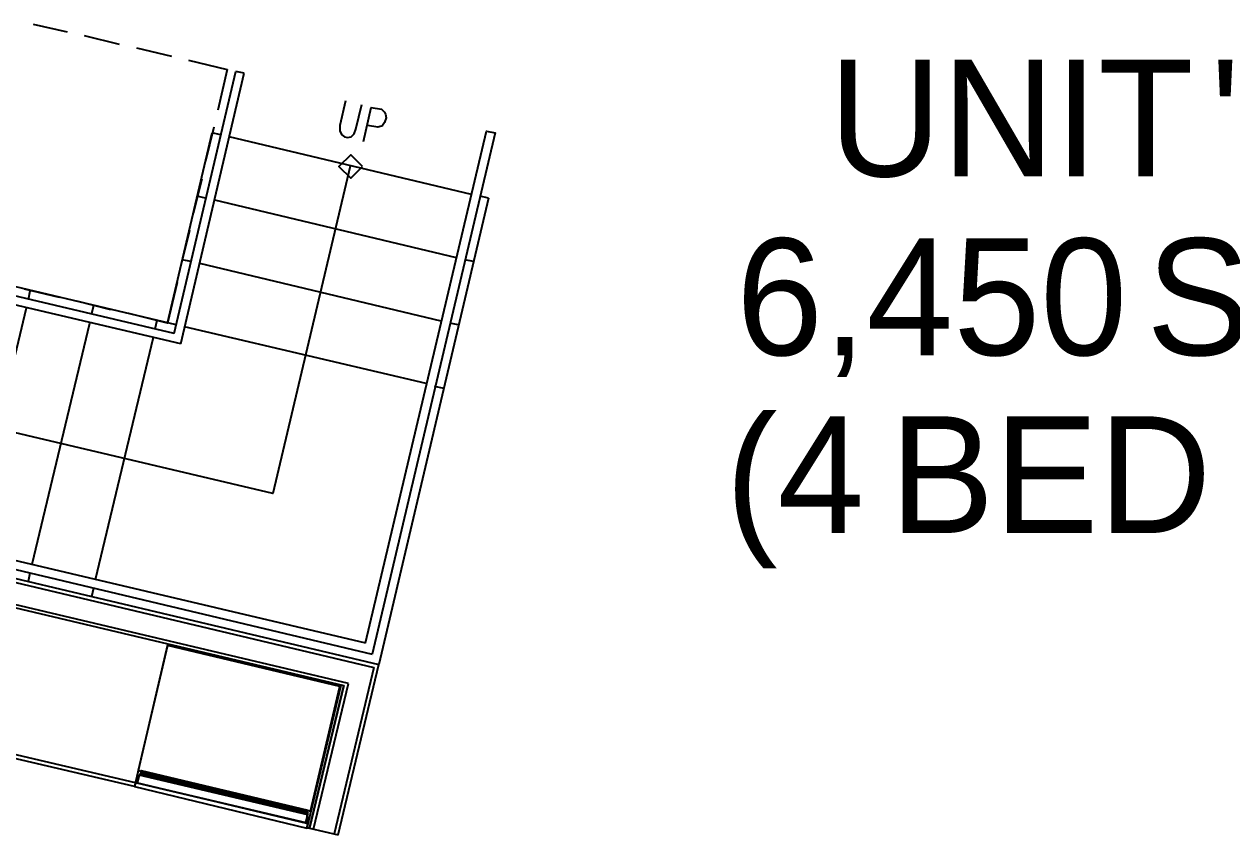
# Model space of a CAD drawing. Header units: feet. Extents: x -84 to 198, y -22 to 181.
# Drawn here: x 65.22 to 82.23, y 23.76 to 35.19 of the extents above; entities that cross this region are included whole.
import ezdxf
from ezdxf.enums import TextEntityAlignment as Align

# ---------------------------------------------------------------- set-up
doc = ezdxf.new("R2010")
doc.units = ezdxf.units.FT
doc.layers.add('A-LINEA', color=7, linetype='CONTINUOUS')
doc.layers.add('A-TEXTO-PDF', color=3, linetype='CONTINUOUS')

msp = doc.modelspace()

# ---------------------------------------------------------------- linework, layer by layer
at = {"layer": 'A-LINEA'}
for p, q in [((65.3467, 35.1911), (65.8267, 35.0844)), ((66.0667, 35.0311), (66.56, 34.9111)), ((66.8, 34.8578), (67.2933, 34.7378)), ((67.5333, 34.6844), (68.08, 34.5511)), ((68.08, 34.5511), (67.9467, 33.9778)), ((67.3333, 30.8311), (68.2, 34.5244)), ((67.4267, 30.6844), (68.32, 34.4978)), ((68.32, 34.4978), (68.2, 34.5244)), ((67.8933, 33.7378), (67.7733, 33.2578)), ((67.24, 30.9778), (67.8667, 33.6578)), ((67.9867, 33.6311), (67.8667, 33.6578)), ((71.52, 32.7911), (68.1067, 33.6044)), ((67.36, 30.9511), (57.0133, 33.4044)), ((67.4267, 30.6844), (56.84, 33.1778)), ((67.3333, 30.8311), (56.9867, 33.2711)), ((67.72, 33.0044), (67.6, 32.5244)), ((67.7733, 32.7378), (67.6533, 32.7644)), ((71.3067, 31.8978), (67.9067, 32.7111)), ((71.76, 32.7378), (70.2133, 26.1644)), ((71.76, 32.7378), (71.64, 32.7644)), ((67.5467, 32.2844), (67.4267, 31.7911)), ((67.5733, 31.8444), (67.44, 31.8711)), ((71.0933, 31.0044), (67.6933, 31.8178)), ((71.5467, 31.8444), (71.4267, 31.8711)), ((65.72, 31.3378), (65.2267, 31.4578)), ((65.28, 31.3111), (65.3067, 31.4311)), ((64.44, 27.7911), (65.2533, 31.1911)), ((66.44, 31.1644), (65.96, 31.2844)), ((66.1733, 31.1111), (66.2, 31.2311)), ((65.3333, 27.5778), (66.1467, 30.9778)), ((67.0667, 30.8978), (67.0933, 31.0178)), ((71.3333, 30.9511), (71.2133, 30.9778)), ((70.88, 30.1244), (67.48, 30.9244)), ((66.2267, 27.3644), (67.04, 30.7778)), ((52.48, 30.4978), (70.12, 26.3111)), ((52.6267, 30.5778), (70.0267, 26.4711)), ((52.2667, 30.3644), (70.1467, 26.1244)), ((52.32, 30.4044), (70.2133, 26.1644)), ((69.7867, 25.8978), (52.1867, 30.0711)), ((52.2267, 30.0044), (69.72, 25.8711)), ((71.1333, 30.0578), (71, 30.0844)), ((65.28, 27.3378), (65.3067, 27.4578)), ((66.1733, 27.1244), (66.2, 27.2444)), ((67.24, 26.4444), (66.7733, 24.4444)), ((70.1467, 26.1244), (69.5867, 23.7778)), ((69.64, 23.7644), (70.2133, 26.1644)), ((69.68, 25.8711), (69.2, 23.8578)), ((69.24, 23.8578), (69.72, 25.8711)), ((69.2933, 23.8444), (69.7867, 25.8978)), ((66.7733, 24.4444), (64.32, 25.0178)), ((66.7867, 24.4978), (64.3333, 25.0711)), ((66.8667, 24.6444), (69.2, 24.0978)), ((66.8667, 24.6444), (69.2, 24.0978)), ((69.2, 24.0711), (66.8667, 24.6178)), ((69.2, 24.0711), (66.8667, 24.6178)), ((69.24, 23.8578), (69.64, 23.7644))]:
    msp.add_line(p, q, dxfattribs=at)
for points in [[(69.7467, 34.1111), (69.6667, 33.7644), (69.6667, 33.6844), (69.6933, 33.6311), (69.7333, 33.6044), (69.7733, 33.5911), (69.8267, 33.6044), (69.8667, 33.6444), (69.8933, 33.7111), (69.9733, 34.0578)], [(70, 33.5378), (70.1067, 34.0178), (70.2533, 33.9911), (70.2933, 33.9511), (70.3067, 33.9244), (70.32, 33.8711), (70.2933, 33.8044), (70.2667, 33.7644), (70.2533, 33.7511), (70.2, 33.7378), (70.0533, 33.7644)], [(70.0267, 26.4711), (71.7333, 33.6844), (71.8533, 33.6578), (70.12, 26.3111)], [(69.9867, 33.1844), (69.82, 33.3511), (69.6533, 33.1844), (69.82, 33.0178), (69.9867, 33.1844)], [(69.8133, 33.1911), (68.72, 28.5778), (57.7467, 31.1644)], [(67.3733, 31.5511), (67.24, 30.9778), (66.6933, 31.1111)], [(66.8267, 24.6711), (69.2533, 24.0978), (69.6667, 25.8578), (67.24, 26.4311), (66.8267, 24.6711)], [(69.72, 25.8711), (69.24, 23.8578), (69.2, 23.8578)], [(66.8, 24.4978), (66.8267, 24.5778), (66.84, 24.5911), (66.84, 24.6044), (66.8667, 24.6178), (66.8533, 24.6311), (66.8667, 24.6444), (66.8667, 24.6578), (66.8667, 24.6711), (69.2133, 24.1111), (69.2, 24.0978), (69.2133, 24.0711), (69.2, 24.0711), (69.2133, 24.0444), (69.2, 24.0311), (69.2133, 24.0044), (69.2, 23.9244), (66.8, 24.4978)], [(66.8, 24.4978), (66.8267, 24.5778), (66.84, 24.5911), (66.84, 24.6044), (66.8667, 24.6178), (66.8533, 24.6311), (66.8667, 24.6444), (66.8667, 24.6578), (66.8667, 24.6711), (69.2133, 24.1111), (69.2, 24.0978), (69.2133, 24.0711), (69.2, 24.0711), (69.2133, 24.0444), (69.2, 24.0311), (69.2133, 24.0044), (69.2, 23.9244), (66.8, 24.4978)], [(69.2, 23.8578), (69.2133, 23.9244), (66.7867, 24.4978), (66.7733, 24.4444), (69.2, 23.8578)], [(69.2, 23.8578), (69.2133, 23.9244), (66.7867, 24.4978), (66.7733, 24.4444), (69.2, 23.8578)], [(69.1867, 23.9378), (69.2133, 24.0444), (66.84, 24.6044), (66.8133, 24.4978), (69.1867, 23.9378)], [(69.1867, 23.9378), (69.2133, 24.0444), (66.84, 24.6044), (66.8133, 24.4978), (69.1867, 23.9378)]]:
    msp.add_lwpolyline(points, dxfattribs=at)

# ---------------------------------------------------------------- texts
at = {"layer": 'A-TEXTO-PDF'}
for s, p in [('UNIT', (79.1201, 33.0452)), ("'5NA'", (84.4862, 33.0452)), ('6,450', (78.0006, 30.5252)), ('SQ.', (82.9192, 30.5252)), ('(4', (76.0746, 28.0185)), ('BED', (79.6763, 28.0185))]:
    msp.add_text(s, height=1.646, dxfattribs=at).set_placement(p, align=Align.CENTER)

doc.saveas('drawing.dxf')
